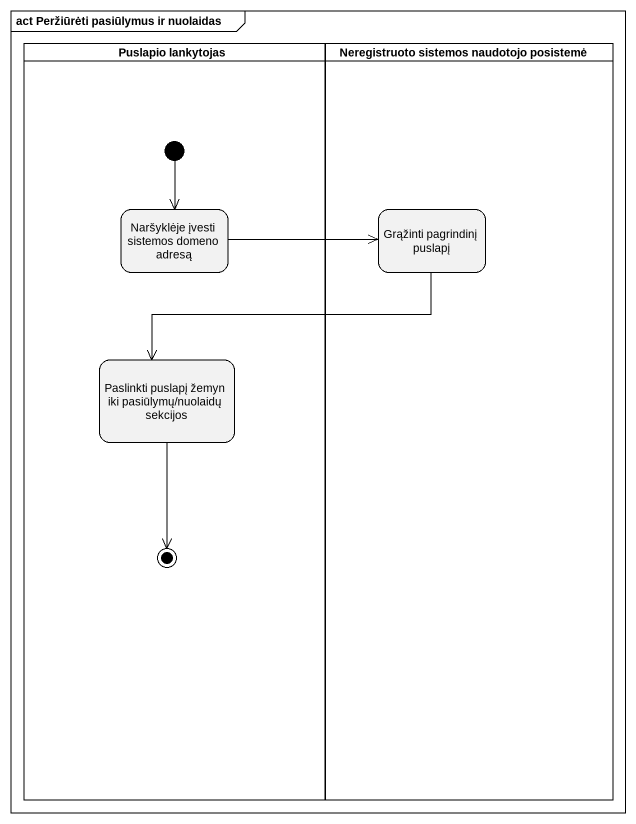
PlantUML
@startuml
mainframe act Peržiūrėti pasiūlymus ir nuolaidas
hide empty description
state "Puslapio lankytojas" as Puslapio_lankytojas <<partition>> {
  state "Naršyklėje įvesti sistemos domeno adresą" as Naršyklėje_įvesti_sistemos
  state "Paslinkti puslapį žemyn iki pasiūlymų/nuolaidų sekcijos" as Paslinkti_puslapį_žemyn_iki
  [*] --> Naršyklėje_įvesti_sistemos
  Paslinkti_puslapį_žemyn_iki --> [*]
}
state "Neregistruoto sistemos naudotojo posistemė" as Neregistruoto_sistemos <<partition>> {
  state "Grąžinti pagrindinį puslapį" as Grąžinti_pagrindinį_puslapį
}
Naršyklėje_įvesti_sistemos -right-> Grąžinti_pagrindinį_puslapį
Grąžinti_pagrindinį_puslapį --> Paslinkti_puslapį_žemyn_iki
@enduml
